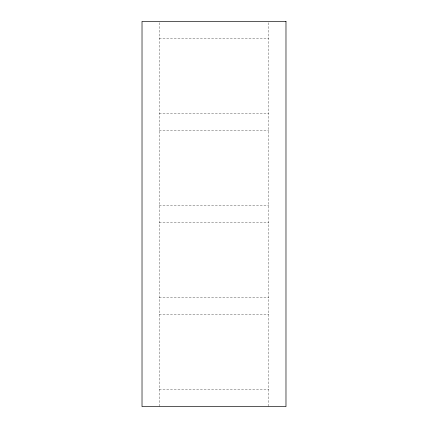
<?xml version="1.0" encoding="UTF-8"?>
<svg xmlns="http://www.w3.org/2000/svg" width="428" height="428" viewBox="0 0 428 428"><rect width="100%" height="100%" fill="white"/><g stroke="black" fill="none" stroke-linecap="round" stroke-linejoin="round"><path stroke-width="0.32" stroke-dasharray="2.14 1.6" d="M159.179 38.557L268.821 38.557M159.179 113.409L268.821 113.409M159.179 130.567L268.821 130.567M159.179 205.419L268.821 205.419M159.179 222.581L268.821 222.581M159.179 297.433L268.821 297.433M159.179 314.591L268.821 314.591M159.179 389.443L268.821 389.443M268.821 22.721L268.821 406.6M159.179 22.721L159.179 406.6"/><path stroke-width="0.64" d="M285.979 21.4L142.021 21.4L142.021 406.6L285.979 406.6L285.979 21.4"/></g></svg>
